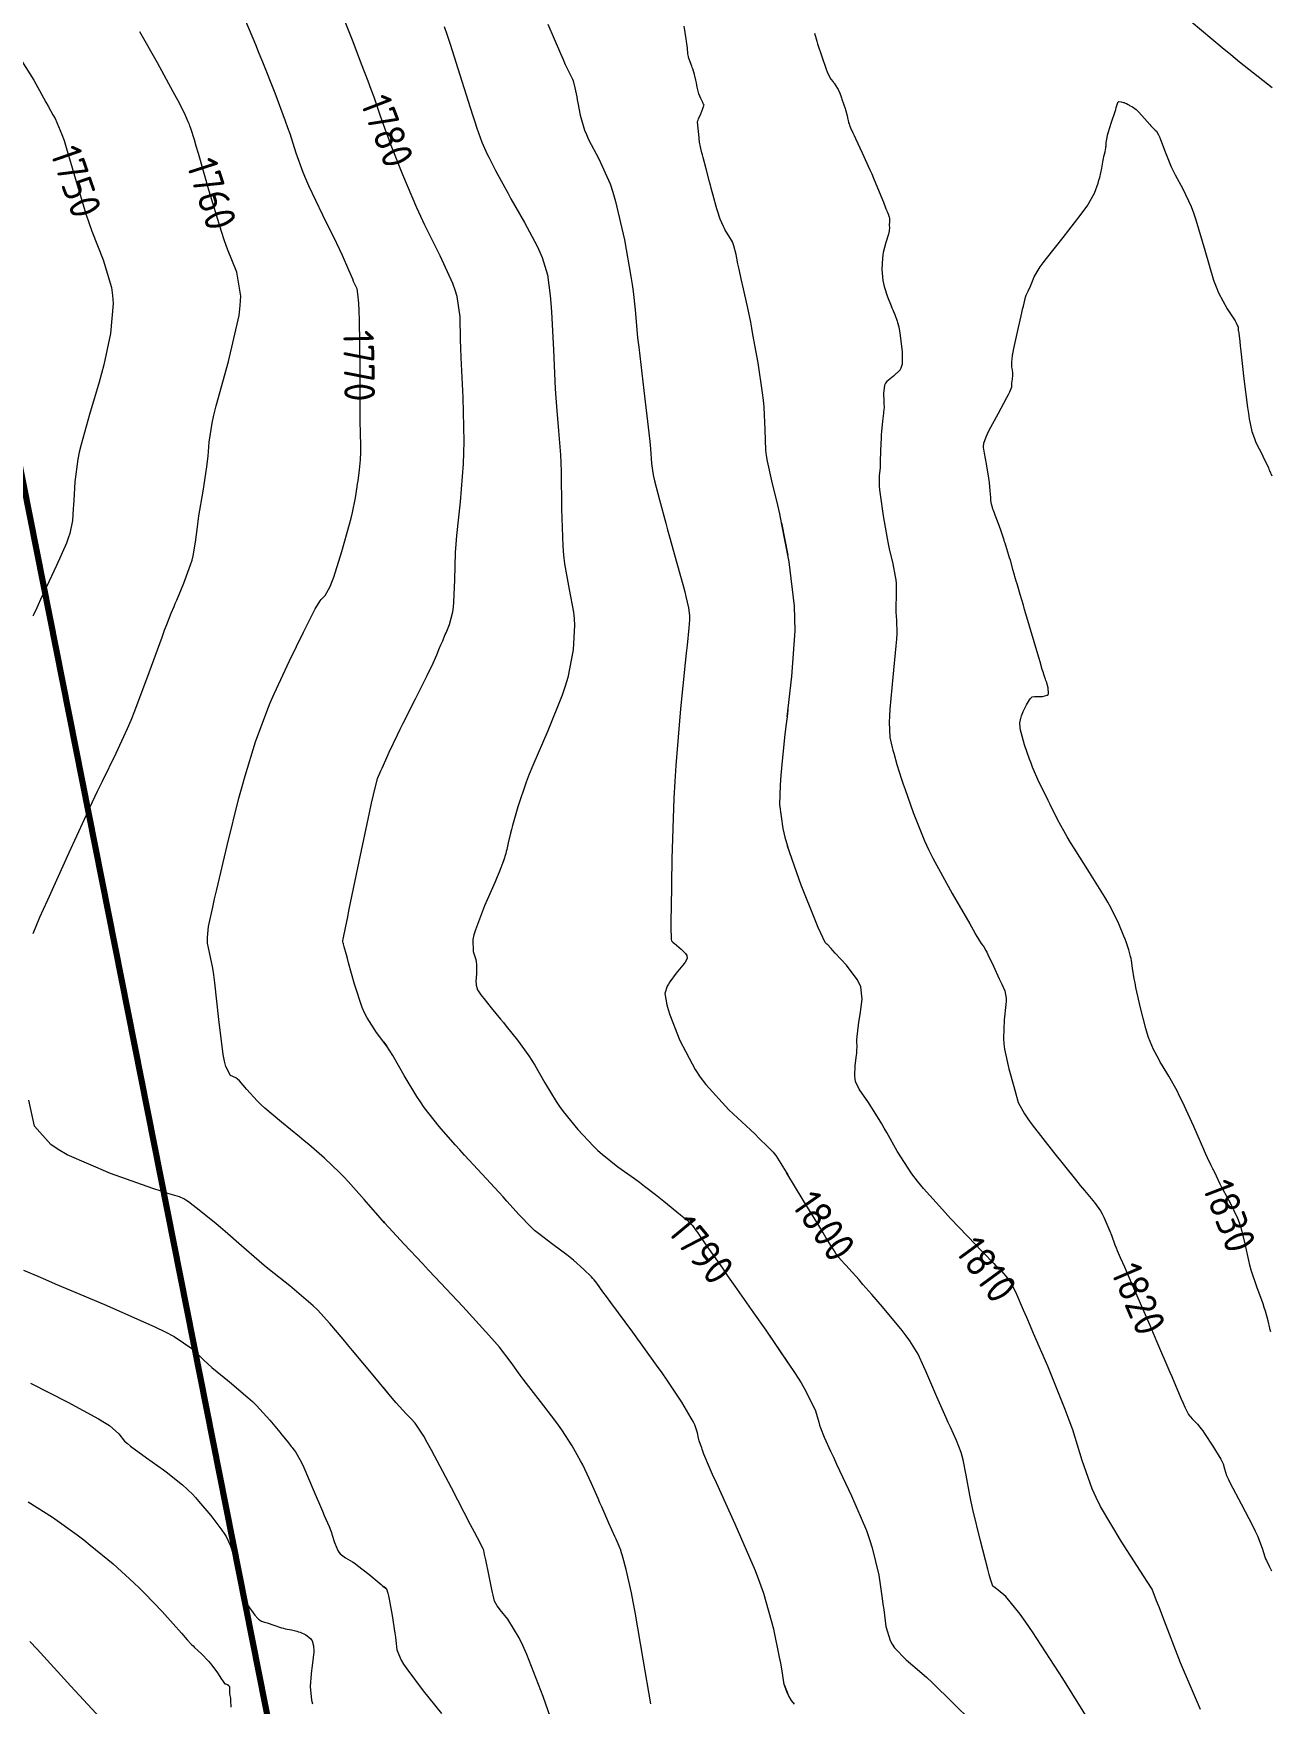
# Model space of a CAD drawing. Header units: millimetres. Extents: x 837477 to 838477, y 1189014 to 1191014.
# Drawn here: x 837781.7 to 837934.6, y 1189765.8 to 1189972.2 of the extents above; entities that cross this region are included whole.
import ezdxf

# ---------------------------------------------------------------- set-up
doc = ezdxf.new("R2010")
doc.units = ezdxf.units.MM
doc.header["$LTSCALE"] = 0.3
doc.layers.add('CORREDORVIA', color=94, linetype='Continuous', lineweight=80)
doc.layers.add('COTAS 10', color=252, linetype='Continuous', lineweight=9)
doc.styles.get("Standard").update_dxf_attribs({"font": 'isocp2.shx', "bigfont": '@extfont2.shx'})

msp = doc.modelspace()

# ---------------------------------------------------------------- linework, layer by layer
at = {"layer": 'CORREDORVIA'}
msp.add_lwpolyline([(838157.033, 1190996.193), (838237.174, 1190821.339), (838237.001, 1190602.875), (838240.031, 1190437.198), (838223.537, 1190366.272), (838184.199, 1189898.277), (837734.304, 1190149.151), (837849.078, 1189569.699), (837751.159, 1189231.384), (837593.191, 1189234.399), (837695.481, 1189679.225), (837660.573, 1189835.358), (837597.737, 1190012.464), (837490.666, 1190492.599), (837964.301, 1190234.408), (838010.155, 1190346.41), (837974.613, 1190516.877), (837969.419, 1190653.334), (837963.574, 1190795.982), (837910.676, 1191000.965)], close=True, dxfattribs=at)
at = {"layer": 'COTAS 10'}
for points in [[(837834.025, 1189939.691), (837833.785, 1189940.483), (837833.487, 1189941.321), (837831.927, 1189944.726), (837830.042, 1189948.511), (837829.539, 1189949.589), (837829.044, 1189950.679), (837827.325, 1189954.726), (837825.892, 1189958.352), (837825.577, 1189959.178), (837825.298, 1189959.926), (837824.585, 1189961.985), (837823.768, 1189964.339), (837823.423, 1189965.273), (837823.027, 1189966.33), (837822.227, 1189968.414), (837821.167, 1189971.167), (837819.348, 1189975.825)], [(837857.977, 1189765.752), (837857.053, 1189771.272), (837856.042, 1189777.08), (837855.804, 1189778.352), (837855.585, 1189779.478), (837854.947, 1189782.328), (837854.522, 1189783.869), (837854.437, 1189784.17), (837854.367, 1189784.417), (837854.232, 1189784.852), (837854.182, 1189784.958), (837854.164, 1189784.997), (837854.145, 1189785.039), (837854.065, 1189785.227), (837853.815, 1189785.796), (837853.69, 1189786.079), (837853.54, 1189786.417), (837852.797, 1189788.091), (837851.921, 1189790.073), (837851.688, 1189790.605), (837851.459, 1189791.129), (837850.664, 1189792.961), (837849.826, 1189794.76), (837849.57, 1189795.264), (837849.302, 1189795.77), (837848.25, 1189797.619), (837846.968, 1189799.594), (837846.557, 1189800.181), (837846.122, 1189800.784), (837844.346, 1189803.103), (837842.614, 1189805.323), (837842.207, 1189805.864), (837841.831, 1189806.372), (837840.732, 1189807.938), (837839.271, 1189809.821), (837838.666, 1189810.528), (837837.974, 1189811.316), (837834.751, 1189814.835), (837831.333, 1189818.479), (837830.519, 1189819.346), (837829.762, 1189820.151), (837827.504, 1189822.548), (837825.597, 1189824.613), (837825.061, 1189825.209), (837824.522, 1189825.816), (837822.548, 1189828.096), (837820.581, 1189830.306), (837820.047, 1189830.869), (837819.517, 1189831.41), (837817.64, 1189833.188), (837815.7, 1189834.867), (837815.131, 1189835.347), (837814.548, 1189835.833), (837812.325, 1189837.64), (837810.263, 1189839.383), (837809.781, 1189839.829), (837809.338, 1189840.258), (837808.059, 1189841.675), (837807.119, 1189842.74), (837806.89, 1189842.949), (837806.674, 1189843.119), (837806.003, 1189843.42), (837805.43, 1189844.516), (837805.274, 1189845.187), (837805.121, 1189846.017), (837804.578, 1189850.344), (837804.08, 1189854.876), (837803.954, 1189855.835), (837803.833, 1189856.666), (837803.439, 1189858.599), (837803.199, 1189859.76), (837803.176, 1189860.105), (837803.171, 1189860.459), (837803.309, 1189861.82), (837803.818, 1189864.221), (837804.046, 1189865.23), (837804.314, 1189866.389), (837805.597, 1189871.82), (837807.069, 1189877.686), (837807.455, 1189879.12), (837807.832, 1189880.47), (837809.118, 1189884.658), (837810.505, 1189888.411), (837810.946, 1189889.488), (837811.411, 1189890.58), (837813.298, 1189894.658), (837815.035, 1189898.193), (837815.407, 1189898.943), (837815.731, 1189899.593), (837816.505, 1189901.114), (837816.975, 1189901.897), (837817.108, 1189902.083), (837817.241, 1189902.255), (837817.73, 1189902.761), (837818.349, 1189903.85), (837818.565, 1189904.388), (837818.799, 1189905.03), (837819.802, 1189908.202), (837820.747, 1189911.558), (837820.944, 1189912.314), (837821.114, 1189912.996), (837821.493, 1189914.836), (837821.684, 1189916.188), (837821.734, 1189916.561), (837821.784, 1189916.935), (837821.956, 1189918.282), (837822.081, 1189919.522), (837822.102, 1189919.828), (837822.116, 1189920.118), (837822.115, 1189921.032), (837822.079, 1189923.056), (837822.071, 1189924.047), (837822.063, 1189925.225), (837822.041, 1189931.032), (837821.974, 1189936.782), (837821.937, 1189937.923), (837821.894, 1189938.87), (837821.751, 1189940.028), (837821.672, 1189940.662), (837821.352, 1189941.331), (837821.246, 1189941.57), (837821.133, 1189941.831), (837820.662, 1189942.968), (837819.852, 1189944.79), (837819.525, 1189945.483), (837819.153, 1189946.259), (837817.438, 1189949.743), (837815.712, 1189953.368), (837815.334, 1189954.233), (837814.998, 1189955.037), (837814.147, 1189957.438), (837813.399, 1189959.792), (837813.13, 1189960.566), (837812.833, 1189961.394), (837811.537, 1189964.828), (837810.018, 1189968.662), (837809.581, 1189969.742), (837809.138, 1189970.83), (837807.477, 1189974.828)], [(837934.789, 1189965.485), (837930.772, 1189968.685), (837929.683, 1189969.57), (837928.604, 1189970.454), (837924.789, 1189973.64)], [(837781.609, 1189860.972), (837782.454, 1189862.969), (837782.893, 1189863.958), (837783.422, 1189865.137), (837786.076, 1189870.972), (837788.933, 1189877.154), (837789.59, 1189878.552), (837790.189, 1189879.813), (837791.87, 1189883.234), (837793.292, 1189886.308), (837793.728, 1189887.351), (837794.183, 1189888.476), (837795.979, 1189893.234), (837797.559, 1189897.579), (837797.877, 1189898.445), (837798.144, 1189899.164), (837798.68, 1189900.545), (837799.042, 1189901.373), (837799.199, 1189901.744), (837799.381, 1189902.177), (837800.244, 1189904.251), (837801.092, 1189906.538), (837801.264, 1189907.105), (837801.41, 1189907.642), (837801.711, 1189909.341), (837801.928, 1189911.225), (837802.02, 1189911.878), (837802.127, 1189912.589), (837802.63, 1189915.634), (837803.107, 1189918.643), (837803.198, 1189919.331), (837803.271, 1189919.956), (837803.383, 1189921.688), (837803.747, 1189924.026), (837803.978, 1189925.032), (837804.266, 1189926.194), (837805.777, 1189931.688), (837807.08, 1189937.341), (837807.237, 1189938.604), (837807.306, 1189939.735), (837806.816, 1189942.727), (837805.642, 1189945.56), (837805.278, 1189946.591), (837804.898, 1189947.729), (837803.387, 1189952.727), (837802.056, 1189957.381), (837801.79, 1189958.3), (837801.567, 1189959.061), (837801.134, 1189960.475), (837800.998, 1189960.814), (837800.945, 1189960.946), (837800.877, 1189961.112), (837800.802, 1189961.293), (837800.475, 1189962.075), (837799.712, 1189963.609), (837799.363, 1189964.264), (837798.954, 1189965.019), (837796.977, 1189968.577), (837794.818, 1189972.427)], [(837832.45, 1189973.061), (837832.811, 1189972.008), (837833.185, 1189970.892), (837834.64, 1189966.339), (837835.95, 1189962.161), (837836.233, 1189961.282), (837836.482, 1189960.524), (837837.09, 1189958.789), (837837.583, 1189957.672), (837837.759, 1189957.303), (837837.952, 1189956.908), (837838.789, 1189955.267), (837839.917, 1189953.183), (837840.293, 1189952.509), (837840.696, 1189951.793), (837842.382, 1189948.859), (837843.95, 1189945.914), (837844.279, 1189945.192), (837844.563, 1189944.51), (837845.209, 1189942.382), (837845.533, 1189939.824), (837845.613, 1189938.872), (837845.69, 1189937.813), (837845.933, 1189933.105), (837846.165, 1189928.287), (837846.235, 1189927.158), (837846.307, 1189926.118), (837846.587, 1189923.105), (837846.823, 1189920.149), (837846.867, 1189919.145), (837846.903, 1189918.06), (837846.956, 1189913.474), (837847.096, 1189908.832), (837847.187, 1189907.712), (837847.3, 1189906.663), (837847.894, 1189903.474), (837848.422, 1189900.676), (837848.493, 1189899.873), (837848.532, 1189899.059), (837848.401, 1189896.018), (837847.709, 1189892.587), (837847.393, 1189891.527), (837847.024, 1189890.419), (837845.243, 1189886.018), (837843.378, 1189881.709), (837842.956, 1189880.659), (837842.575, 1189879.671), (837841.539, 1189876.619), (837840.89, 1189874.328), (837840.753, 1189873.82), (837840.633, 1189873.366), (837840.355, 1189872.182), (837840.168, 1189871.337), (837840.107, 1189871.097), (837840.042, 1189870.855), (837839.77, 1189869.957), (837839.231, 1189868.547), (837838.997, 1189867.982), (837838.726, 1189867.341), (837837.441, 1189864.394), (837836.299, 1189861.435), (837836.117, 1189860.786), (837835.995, 1189860.212), (837836.039, 1189858.752), (837836.356, 1189857.737), (837836.405, 1189857.444), (837836.438, 1189857.144), (837836.418, 1189856.016), (837836.363, 1189854.997), (837836.373, 1189854.765), (837836.395, 1189854.556), (837836.567, 1189853.985), (837836.975, 1189853.387), (837837.146, 1189853.161), (837837.342, 1189852.908), (837838.259, 1189851.776), (837839.41, 1189850.369), (837839.755, 1189849.943), (837840.11, 1189849.5), (837841.484, 1189847.77), (837842.887, 1189845.845), (837843.261, 1189845.28), (837843.628, 1189844.701), (837844.898, 1189842.494), (837846.266, 1189840.21), (837846.694, 1189839.583), (837847.144, 1189838.957), (837848.945, 1189836.715), (837850.887, 1189834.657), (837851.426, 1189834.147), (837851.965, 1189833.664), (837853.913, 1189832.137), (837855.972, 1189830.658), (837856.58, 1189830.205), (837857.205, 1189829.733), (837858.553, 1189828.687), (837859.598, 1189827.873), (837861.663, 1189826.203), (837862.08, 1189825.852), (837862.43, 1189825.549), (837863.136, 1189824.853), (837863.586, 1189824.212), (837863.774, 1189823.942), (837863.991, 1189823.633), (837865.002, 1189822.183), (837866.829, 1189819.572), (837867.559, 1189818.531), (837868.386, 1189817.351), (837870.69, 1189814.069), (837872.183, 1189811.94), (837875.822, 1189806.57), (837876.549, 1189805.417), (837877.156, 1189804.407), (837878.335, 1189801.966), (837878.737, 1189800.554), (837878.853, 1189800.194), (837878.971, 1189799.847), (837879.415, 1189798.706), (837880.211, 1189796.953), (837880.55, 1189796.222), (837880.941, 1189795.383), (837882.785, 1189791.464), (837884.63, 1189787.147), (837885.021, 1189786.057), (837885.362, 1189785.013), (837886.162, 1189781.624), (837886.58, 1189778.776), (837886.679, 1189778.073), (837886.772, 1189777.406), (837887.048, 1189775.31), (837887.573, 1189773.55), (837887.822, 1189773.096), (837888.116, 1189772.657), (837889.554, 1189771.192), (837891.493, 1189769.544), (837892.104, 1189768.989), (837892.746, 1189768.391), (837895.33, 1189765.877), (837897.659, 1189763.563)], [(837845.249, 1189973.38), (837846.808, 1189969.728), (837847.128, 1189969), (837847.401, 1189968.395), (837847.982, 1189967.236), (837848.236, 1189966.752), (837848.303, 1189966.574), (837848.368, 1189966.376), (837848.588, 1189965.502), (837848.816, 1189964.373), (837848.887, 1189964.016), (837848.96, 1189963.638), (837849.252, 1189962.112), (837849.794, 1189960.28), (837850.026, 1189959.71), (837850.293, 1189959.112), (837851.552, 1189956.728), (837852.944, 1189953.635), (837853.294, 1189952.591), (837853.63, 1189951.466), (837854.715, 1189946.728), (837855.521, 1189942.194), (837855.68, 1189941.198), (837855.811, 1189940.315), (837856.053, 1189938.065), (837856.252, 1189935.61), (837856.356, 1189934.598), (837856.481, 1189933.442), (837857.109, 1189928.065), (837857.725, 1189922.839), (837857.842, 1189921.777), (837857.936, 1189920.882), (837858.086, 1189919.042), (837858.232, 1189917.899), (837858.324, 1189917.444), (837858.439, 1189916.928), (837859.042, 1189914.563), (837859.831, 1189911.684), (837860.063, 1189910.844), (837860.3, 1189909.985), (837861.208, 1189906.729), (837862.003, 1189903.827), (837862.169, 1189903.192), (837862.313, 1189902.63), (837862.638, 1189901.208), (837862.753, 1189900.252), (837862.764, 1189899.984), (837862.766, 1189899.715), (837862.7, 1189898.73), (837862.462, 1189896.591), (837862.357, 1189895.595), (837862.234, 1189894.423), (837861.647, 1189888.73), (837861.057, 1189881.729), (837860.933, 1189879.733), (837860.825, 1189877.711), (837860.578, 1189870.202), (837860.48, 1189864), (837860.467, 1189862.803), (837860.46, 1189861.831), (837860.483, 1189860.202), (837860.558, 1189860.056), (837860.583, 1189860.02), (837860.61, 1189859.986), (837860.723, 1189859.878), (837860.956, 1189859.688), (837861.059, 1189859.601), (837861.177, 1189859.5), (837861.744, 1189859.013), (837862.269, 1189858.486), (837862.361, 1189858.359), (837862.431, 1189858.242), (837862.492, 1189857.888), (837862.231, 1189857.426), (837862.097, 1189857.241), (837861.936, 1189857.03), (837861.135, 1189856.062), (837860.327, 1189854.989), (837860.163, 1189854.713), (837860.024, 1189854.447), (837859.734, 1189853.558), (837859.943, 1189852.161), (837860.117, 1189851.573), (837860.343, 1189850.898), (837861.579, 1189847.735), (837863.461, 1189844.153), (837864.093, 1189843.215), (837864.774, 1189842.299), (837867.633, 1189839.184), (837870.304, 1189836.675), (837870.866, 1189836.142), (837871.352, 1189835.678), (837872.463, 1189834.588), (837872.983, 1189834.037), (837873.095, 1189833.913), (837873.193, 1189833.803), (837873.435, 1189833.509), (837874.046, 1189832.538), (837874.377, 1189832), (837874.43, 1189831.914), (837874.779, 1189831.346), (837874.923, 1189831.11)], [(837874.818, 1189887.745), (837875.434, 1189892.738), (837875.814, 1189898.371), (837875.801, 1189899.911), (837875.737, 1189901.443), (837875.079, 1189906.906), (837874.148, 1189911.73), (837873.912, 1189912.859), (837873.685, 1189913.898), (837872.945, 1189916.906), (837872.403, 1189919.347), (837872.301, 1189920.029), (837872.22, 1189920.714), (837872.101, 1189923.212), (837871.979, 1189926.015), (837871.896, 1189926.893), (837871.792, 1189927.815), (837871.236, 1189931.513), (837870.613, 1189935.007), (837870.466, 1189935.8), (837870.33, 1189936.518), (837869.931, 1189938.48), (837869.614, 1189939.896), (837869.53, 1189940.27), (837869.447, 1189940.635), (837869.162, 1189941.889), (837868.897, 1189943.081), (837868.827, 1189943.408), (837868.759, 1189943.734), (837868.525, 1189944.9), (837868.254, 1189945.956), (837868.162, 1189946.212), (837868.062, 1189946.452), (837867.643, 1189947.189), (837867.194, 1189947.894), (837867.076, 1189948.114), (837866.961, 1189948.345), (837866.569, 1189949.269), (837866.217, 1189950.278), (837866.128, 1189950.561), (837866.041, 1189950.847), (837865.756, 1189951.897), (837865.453, 1189953.091), (837865.356, 1189953.468), (837865.252, 1189953.865), (837864.83, 1189955.465), (837864.446, 1189956.905), (837864.366, 1189957.201), (837864.298, 1189957.452), (837864.151, 1189957.987), (837864.07, 1189958.405), (837864.044, 1189958.583), (837864.016, 1189958.787), (837863.901, 1189959.749), (837863.736, 1189961.238), (837863.798, 1189961.418), (837863.838, 1189961.521), (837863.888, 1189961.647), (837864.154, 1189962.297), (837864.419, 1189962.945), (837864.469, 1189963.071), (837864.509, 1189963.173), (837864.57, 1189963.349), (837864.506, 1189963.491), (837864.468, 1189963.572), (837864.42, 1189963.67), (837864.173, 1189964.176), (837863.916, 1189964.772), (837863.863, 1189964.926), (837863.817, 1189965.077), (837863.716, 1189965.584), (837863.634, 1189966.115), (837863.599, 1189966.28), (837863.561, 1189966.452), (837863.38, 1189967.141), (837863.17, 1189967.831), (837863.112, 1189968.005), (837863.055, 1189968.17), (837862.853, 1189968.706), (837862.687, 1189969.156), (837862.654, 1189969.267), (837862.625, 1189969.373), (837862.564, 1189969.709), (837862.541, 1189969.998), (837862.536, 1189970.074), (837862.531, 1189970.148), (837862.518, 1189970.4), (837862.447, 1189970.967), (837862.405, 1189971.239), (837862.353, 1189971.561), (837862.087, 1189973.138)], [(837878.204, 1189972.241), (837878.407, 1189971.561), (837878.498, 1189971.271), (837878.604, 1189970.937), (837879.112, 1189969.363), (837879.654, 1189967.803), (837879.781, 1189967.477), (837879.899, 1189967.198), (837880.24, 1189966.576), (837880.505, 1189966.254), (837880.575, 1189966.164), (837880.643, 1189966.074), (837880.874, 1189965.746), (837881.081, 1189965.404), (837881.133, 1189965.305), (837881.183, 1189965.204), (837881.346, 1189964.825), (837881.506, 1189964.388), (837881.554, 1189964.25), (837881.604, 1189964.106), (837881.8, 1189963.525), (837881.988, 1189962.939), (837882.032, 1189962.79), (837882.074, 1189962.648), (837882.2, 1189962.186), (837882.29, 1189961.813), (837882.31, 1189961.728), (837882.328, 1189961.651), (837882.372, 1189961.435), (837882.408, 1189961.272), (837882.434, 1189961.184), (837882.489, 1189961.03), (837882.557, 1189960.863), (837882.578, 1189960.811), (837882.6, 1189960.756), (837882.688, 1189960.538), (837882.964, 1189959.921), (837883.104, 1189959.615), (837883.273, 1189959.25), (837884.111, 1189957.445), (837885.055, 1189955.379), (837885.289, 1189954.849), (837885.512, 1189954.338), (837886.219, 1189952.644), (837886.729, 1189951.367), (837886.828, 1189951.117), (837886.907, 1189950.913), (837887.041, 1189950.554), (837887.069, 1189950.47), (837887.082, 1189950.44), (837887.098, 1189950.406), (837887.174, 1189950.261), (837887.26, 1189950.089), (837887.281, 1189950.039), (837887.301, 1189949.987), (837887.365, 1189949.792), (837887.416, 1189949.6), (837887.428, 1189949.551), (837887.44, 1189949.503), (837887.474, 1189949.346), (837887.491, 1189949.184), (837887.493, 1189949.133), (837887.492, 1189949.08), (837887.477, 1189948.867), (837887.464, 1189948.633), (837887.465, 1189948.566), (837887.468, 1189948.498), (837887.495, 1189948.246), (837887.448, 1189947.805), (837887.404, 1189947.618), (837887.347, 1189947.402), (837887.03, 1189946.39), (837886.711, 1189945.152), (837886.653, 1189944.794), (837886.607, 1189944.43), (837886.55, 1189943.061), (837886.671, 1189941.682), (837886.738, 1189941.311), (837886.82, 1189940.945), (837887.233, 1189939.664), (837887.687, 1189938.55), (837887.794, 1189938.289), (837887.893, 1189938.049), (837888.182, 1189937.353), (837888.394, 1189936.798), (837888.445, 1189936.647), (837888.492, 1189936.497), (837888.633, 1189935.964), (837888.772, 1189935.177), (837888.818, 1189934.867), (837888.866, 1189934.517), (837889.068, 1189932.919), (837889.04, 1189931.32), (837888.944, 1189930.969), (837888.809, 1189930.657), (837888.001, 1189929.863), (837887.163, 1189929.21), (837887.009, 1189928.987), (837886.888, 1189928.746), (837886.734, 1189927.724), (837886.786, 1189926.773), (837886.795, 1189926.576), (837886.802, 1189926.409), (837886.809, 1189926.047), (837886.773, 1189925.672), (837886.754, 1189925.496), (837886.73, 1189925.29), (837886.609, 1189924.286), (837886.486, 1189922.998), (837886.46, 1189922.613), (837886.439, 1189922.216), (837886.394, 1189920.677), (837886.355, 1189919.215), (837886.338, 1189918.867), (837886.317, 1189918.543), (837886.218, 1189917.574), (837886.222, 1189916.317), (837886.266, 1189915.811), (837886.33, 1189915.236), (837886.714, 1189912.589), (837887.202, 1189909.794), (837887.331, 1189909.126), (837887.457, 1189908.504), (837887.89, 1189906.64), (837888.206, 1189905.089), (837888.259, 1189904.664), (837888.297, 1189904.242), (837888.308, 1189902.733), (837888.266, 1189901.355), (837888.269, 1189901.015), (837888.28, 1189900.693), (837888.374, 1189899.68), (837888.384, 1189898.055), (837888.342, 1189897.346), (837888.28, 1189896.526), (837887.894, 1189892.631), (837887.527, 1189888.678), (837887.477, 1189887.822), (837887.45, 1189887.068), (837887.54, 1189885.208), (837887.817, 1189883.97), (837887.908, 1189883.61), (837888.006, 1189883.241), (837888.409, 1189881.846), (837888.984, 1189880.056), (837889.189, 1189879.439), (837889.415, 1189878.769), (837890.398, 1189875.91), (837891.816, 1189872.429), (837892.316, 1189871.366), (837892.863, 1189870.26), (837895.224, 1189865.91), (837897.4, 1189862.144), (837897.829, 1189861.405), (837898.182, 1189860.799), (837898.834, 1189859.711), (837898.981, 1189859.51), (837899.017, 1189859.463), (837899.051, 1189859.42), (837899.156, 1189859.297), (837899.392, 1189858.87), (837899.509, 1189858.636), (837899.648, 1189858.352), (837900.334, 1189856.907), (837901.055, 1189855.366), (837901.216, 1189855.022), (837901.36, 1189854.713), (837901.737, 1189853.893), (837901.891, 1189852.981), (837901.894, 1189852.614), (837901.879, 1189852.197), (837901.683, 1189850.275), (837901.579, 1189847.98), (837901.622, 1189847.327), (837901.697, 1189846.666), (837902.229, 1189844.218), (837902.858, 1189842.06), (837902.994, 1189841.582), (837903.113, 1189841.157), (837903.405, 1189840.052), (837904.183, 1189838.651), (837904.608, 1189838.038), (837905.124, 1189837.328), (837907.747, 1189833.95), (837910.484, 1189830.553), (837911.072, 1189829.831), (837911.587, 1189829.204), (837912.836, 1189827.728), (837913.593, 1189826.66), (837913.799, 1189826.291), (837914.003, 1189825.889), (837914.724, 1189824.17), (837914.917, 1189823.659), (837915.354, 1189822.496), (837915.5, 1189822.123), (837915.634, 1189821.788), (837916.015, 1189820.905), (837916.533, 1189819.761), (837916.754, 1189819.262), (837917.007, 1189818.684), (837918.2, 1189815.939), (837919.662, 1189812.545), (837920.085, 1189811.558), (837920.516, 1189810.551), (837922.14, 1189806.744), (837922.38, 1189806.187), (837923.515, 1189803.542), (837923.789, 1189802.916), (837924.017, 1189802.404), (837924.457, 1189801.497), (837924.612, 1189801.312), (837924.66, 1189801.256), (837924.712, 1189801.197), (837924.917, 1189800.966), (837925.151, 1189800.718), (837925.22, 1189800.648), (837925.291, 1189800.579), (837925.562, 1189800.326), (837926.028, 1189799.748), (837926.221, 1189799.474), (837926.443, 1189799.151), (837927.478, 1189797.571), (837928.439, 1189795.989), (837928.614, 1189795.664), (837928.75, 1189795.388), (837928.911, 1189794.801), (837929.167, 1189793.973), (837929.363, 1189793.545), (837929.612, 1189793.031), (837930.965, 1189790.458), (837932.4, 1189787.71), (837932.702, 1189787.086), (837932.963, 1189786.52), (837933.562, 1189784.971), (837933.892, 1189783.923), (837933.984, 1189783.673), (837934.075, 1189783.441), (837934.406, 1189782.751), (837934.728, 1189782.169)], [(837780.229, 1189968.804), (837781.691, 1189966.46), (837782.902, 1189964.263), (837783.198, 1189963.729), (837783.475, 1189963.228), (837784.066, 1189962.171), (837784.334, 1189961.691), (837785.175, 1189959.74), (837785.442, 1189958.978), (837785.724, 1189958.12), (837786.864, 1189954.222), (837788.143, 1189949.935), (837788.511, 1189948.833), (837788.887, 1189947.767), (837790.295, 1189944.222), (837791.315, 1189940.816), (837791.446, 1189939.837), (837791.512, 1189938.844), (837791.2, 1189935.127), (837790.352, 1189931.272), (837790.079, 1189930.191), (837789.79, 1189929.104), (837788.607, 1189925.127), (837787.542, 1189921.404), (837787.326, 1189920.476), (837787.145, 1189919.592), (837786.777, 1189916.775), (837786.649, 1189914.506), (837786.619, 1189913.968), (837786.591, 1189913.469), (837786.508, 1189911.995), (837786.164, 1189910.404), (837785.971, 1189909.832), (837785.735, 1189909.202), (837784.532, 1189906.45), (837783.254, 1189903.747), (837782.971, 1189903.149), (837782.719, 1189902.615), (837782.066, 1189901.229), (837781.673, 1189900.371), (837781.585, 1189900.17)], [(837934.628, 1189811.74), (837934.565, 1189811.954), (837934.504, 1189812.179), (837934.286, 1189813.08), (837933.952, 1189814.295), (837933.817, 1189814.719), (837933.664, 1189815.18), (837933.259, 1189816.312), (837932.955, 1189817.159), (837932.219, 1189819.35), (837932.048, 1189819.945), (837931.891, 1189820.534), (837931.444, 1189822.62), (837930.954, 1189824.637), (837930.769, 1189825.183), (837930.564, 1189825.723), (837929.649, 1189827.629), (837928.741, 1189829.276), (837928.54, 1189829.653), (837928.361, 1189829.996), (837927.899, 1189830.947), (837927.607, 1189831.596), (837927.536, 1189831.747), (837927.468, 1189831.887), (837927.258, 1189832.288), (837926.814, 1189833.222), (837926.599, 1189833.697), (837926.443, 1189834.047), (837926.344, 1189834.266), (837925.092, 1189837.101), (837923.699, 1189840.153), (837923.356, 1189840.858), (837923.031, 1189841.504), (837922.013, 1189843.329), (837921.176, 1189844.704), (837920.965, 1189845.065), (837920.764, 1189845.417), (837920.116, 1189846.618), (837919.513, 1189848.105), (837919.341, 1189848.638), (837919.166, 1189849.223), (837918.517, 1189851.774), (837917.961, 1189854.288), (837917.846, 1189854.85), (837917.747, 1189855.353), (837917.53, 1189856.686), (837917.395, 1189857.613), (837917.349, 1189857.861), (837917.298, 1189858.104), (837917.08, 1189858.951), (837916.743, 1189859.944), (837916.617, 1189860.28), (837916.477, 1189860.642), (837915.851, 1189862.168), (837914.856, 1189864.173), (837914.483, 1189864.836), (837914.067, 1189865.546), (837912.216, 1189868.501), (837910.317, 1189871.49), (837909.872, 1189872.222), (837909.462, 1189872.911), (837908.274, 1189875.054), (837907.337, 1189876.908), (837907.085, 1189877.415), (837906.837, 1189877.921), (837905.968, 1189879.725), (837905.181, 1189881.514), (837904.983, 1189882.009), (837904.795, 1189882.503), (837904.189, 1189884.29), (837903.763, 1189885.795), (837903.689, 1189886.112), (837903.633, 1189886.386), (837903.589, 1189887.017), (837903.671, 1189887.36), (837903.695, 1189887.453), (837903.72, 1189887.546), (837903.814, 1189887.87), (837903.97, 1189888.275), (837904.033, 1189888.417), (837904.106, 1189888.572), (837904.441, 1189889.242), (837904.789, 1189889.854), (837904.869, 1189889.973), (837904.942, 1189890.07), (837905.146, 1189890.237), (837905.432, 1189890.254), (837905.557, 1189890.255), (837905.702, 1189890.255), (837906.388, 1189890.246), (837906.992, 1189890.404), (837907.086, 1189890.509), (837907.147, 1189890.641), (837907.1, 1189891.342), (837906.878, 1189892.089), (837906.828, 1189892.251), (837906.783, 1189892.393), (837906.665, 1189892.743), (837906.57, 1189893.01), (837906.54, 1189893.1), (837906.508, 1189893.197), (837906.38, 1189893.603), (837906.1, 1189894.539), (837905.973, 1189894.97), (837905.824, 1189895.475), (837904.359, 1189900.461), (837904.193, 1189901.026), (837904.044, 1189901.531), (837903.649, 1189902.855), (837903.345, 1189903.88), (837903.254, 1189904.197), (837903.159, 1189904.527), (837902.789, 1189905.838), (837902.429, 1189907.103), (837902.342, 1189907.404), (837902.259, 1189907.683), (837902.001, 1189908.517), (837901.782, 1189909.2), (837901.723, 1189909.385), (837901.666, 1189909.569), (837901.467, 1189910.218), (837901.229, 1189910.932), (837901.148, 1189911.157), (837901.06, 1189911.394), (837900.685, 1189912.345), (837900.337, 1189913.233), (837900.267, 1189913.428), (837900.207, 1189913.602), (837900.084, 1189914.051), (837900.03, 1189914.491), (837900.014, 1189914.66), (837899.998, 1189914.848), (837899.935, 1189915.699), (837899.844, 1189916.693), (837899.809, 1189916.973), (837899.771, 1189917.254), (837899.6, 1189918.285), (837899.421, 1189919.232), (837899.378, 1189919.46), (837899.338, 1189919.674), (837899.214, 1189920.324), (837899.137, 1189920.851), (837899.126, 1189920.988), (837899.119, 1189921.12), (837899.131, 1189921.564), (837899.428, 1189922.377), (837899.6, 1189922.742), (837899.812, 1189923.168), (837900.903, 1189925.214), (837901.983, 1189927.212), (837902.189, 1189927.608), (837902.353, 1189927.935), (837902.608, 1189928.552), (837902.613, 1189928.797), (837902.62, 1189928.891), (837902.63, 1189928.997), (837902.688, 1189929.472), (837902.733, 1189929.982), (837902.735, 1189930.11), (837902.733, 1189930.231), (837902.69, 1189930.622), (837902.632, 1189930.984), (837902.621, 1189931.087), (837902.611, 1189931.192), (837902.594, 1189931.584), (837902.709, 1189932.428), (837902.782, 1189932.818), (837902.874, 1189933.276), (837903.355, 1189935.493), (837903.85, 1189937.69), (837903.95, 1189938.134), (837904.034, 1189938.508), (837904.203, 1189939.265), (837904.307, 1189939.615), (837904.35, 1189939.731), (837904.399, 1189939.856), (837904.629, 1189940.378), (837904.908, 1189940.997), (837904.989, 1189941.184), (837905.071, 1189941.377), (837905.38, 1189942.129), (837906.123, 1189943.362), (837906.479, 1189943.858), (837906.901, 1189944.421), (837908.967, 1189947.013), (837911.074, 1189949.697), (837911.521, 1189950.318), (837911.909, 1189950.886), (837912.82, 1189952.496), (837913.281, 1189953.733), (837913.385, 1189954.066), (837913.48, 1189954.395), (837913.737, 1189955.549), (837913.913, 1189956.549), (837913.957, 1189956.782), (837913.999, 1189956.995), (837914.13, 1189957.603), (837914.225, 1189958.07), (837914.244, 1189958.195), (837914.259, 1189958.317), (837914.288, 1189958.74), (837914.393, 1189959.376), (837914.457, 1189959.631), (837914.537, 1189959.922), (837914.95, 1189961.26), (837915.37, 1189962.566), (837915.453, 1189962.837), (837915.523, 1189963.068), (837915.656, 1189963.572), (837915.753, 1189963.756), (837915.799, 1189963.784), (837915.854, 1189963.802), (837916.122, 1189963.787), (837916.419, 1189963.701), (837916.492, 1189963.676), (837916.56, 1189963.649), (837916.774, 1189963.546), (837917.003, 1189963.419), (837917.081, 1189963.378), (837917.165, 1189963.333), (837917.522, 1189963.15), (837917.994, 1189962.808), (837918.151, 1189962.664), (837918.318, 1189962.498), (837919.016, 1189961.721), (837919.659, 1189960.963), (837919.791, 1189960.81), (837919.904, 1189960.682), (837920.148, 1189960.423), (837920.271, 1189960.321), (837920.307, 1189960.291), (837920.344, 1189960.261), (837920.486, 1189960.148), (837920.741, 1189959.685), (837920.849, 1189959.433), (837920.974, 1189959.129), (837921.56, 1189957.585), (837922.318, 1189955.734), (837922.551, 1189955.235), (837922.793, 1189954.743), (837923.752, 1189953.019), (837924.79, 1189950.831), (837925.083, 1189950.047), (837925.378, 1189949.186), (837926.464, 1189945.434), (837927.555, 1189941.731), (837927.854, 1189940.902), (837928.151, 1189940.157), (837929.212, 1189938.172), (837930.062, 1189936.953), (837930.226, 1189936.691), (837930.358, 1189936.46), (837930.58, 1189935.9), (837930.604, 1189935.575), (837930.612, 1189935.493), (837930.62, 1189935.414), (837930.656, 1189935.16), (837930.78, 1189934.157), (837930.844, 1189933.606), (837930.921, 1189932.937), (837931.307, 1189929.534), (837931.742, 1189925.996), (837931.85, 1189925.241), (837931.953, 1189924.585), (837932.28, 1189923.026), (837932.594, 1189922.136), (837932.689, 1189921.901), (837932.787, 1189921.671), (837933.171, 1189920.881), (837933.552, 1189920.155), (837933.648, 1189919.965), (837933.741, 1189919.78), (837934.042, 1189919.15), (837934.322, 1189918.536), (837934.4, 1189918.361), (837934.479, 1189918.184), (837934.768, 1189917.525)], [(837874.923, 1189766.937), (837874.479, 1189768.141), (837874.181, 1189770.044), (837874.051, 1189770.746), (837873.9, 1189771.524), (837873.183, 1189774.969), (837871.936, 1189779.357), (837871.451, 1189780.731), (837870.905, 1189782.173), (837868.427, 1189787.955), (837866.083, 1189793.07), (837865.621, 1189794.092), (837865.239, 1189794.943), (837864.538, 1189796.594), (837864.367, 1189797.104), (837864.32, 1189797.237), (837864.274, 1189797.366), (837864.109, 1189797.799), (837863.959, 1189798.266), (837863.922, 1189798.416), (837863.886, 1189798.574), (837863.773, 1189799.221), (837863.413, 1189800.232), (837863.221, 1189800.621), (837862.989, 1189801.057), (837861.822, 1189803.023), (837860.021, 1189805.735), (837859.39, 1189806.64), (837858.702, 1189807.613), (837855.739, 1189811.687), (837853.029, 1189815.359), (837852.501, 1189816.08), (837852.069, 1189816.671), (837851.312, 1189817.737), (837850.988, 1189818.134), (837850.829, 1189818.305), (837850.641, 1189818.501), (837849.711, 1189819.431), (837848.437, 1189820.573), (837848.031, 1189820.904), (837847.603, 1189821.242), (837845.864, 1189822.513), (837844.08, 1189823.874), (837843.623, 1189824.267), (837843.183, 1189824.667), (837841.726, 1189826.173), (837840.198, 1189827.888), (837839.712, 1189828.42), (837839.199, 1189828.978), (837837.123, 1189831.2), (837834.936, 1189833.559), (837834.354, 1189834.203), (837833.782, 1189834.843), (837831.801, 1189837.123), (837829.977, 1189839.46), (837829.503, 1189840.136), (837829.043, 1189840.826), (837827.497, 1189843.423), (837826.084, 1189845.868), (837825.708, 1189846.461), (837825.339, 1189847.019), (837824.062, 1189848.729), (837822.897, 1189850.54), (837822.599, 1189851.161), (837822.312, 1189851.833), (837821.361, 1189854.692), (837820.629, 1189857.344), (837820.48, 1189857.886), (837820.354, 1189858.345), (837820.093, 1189859.306), (837820, 1189859.654), (837819.98, 1189859.725), (837819.963, 1189859.787), (837819.925, 1189859.919), (837819.916, 1189860.013), (837819.918, 1189860.05), (837819.921, 1189860.091), (837819.949, 1189860.279), (837820.276, 1189861.883), (837820.468, 1189862.818), (837820.704, 1189863.964), (837821.922, 1189869.875), (837823.188, 1189875.885), (837823.455, 1189877.093), (837823.684, 1189878.105), (837824.209, 1189880.113), (837824.604, 1189881.053), (837824.752, 1189881.39), (837824.917, 1189881.762), (837825.651, 1189883.383), (837826.66, 1189885.515), (837826.999, 1189886.208), (837827.363, 1189886.946), (837828.889, 1189889.981), (837830.324, 1189892.839), (837830.631, 1189893.465), (837830.898, 1189894.019), (837831.537, 1189895.423), (837831.879, 1189896.256), (837831.959, 1189896.45), (837832.033, 1189896.629), (837832.251, 1189897.142), (837832.491, 1189897.702), (837832.579, 1189897.91), (837832.676, 1189898.141), (837833.108, 1189899.167), (837833.505, 1189900.725), (837833.582, 1189901.292), (837833.643, 1189901.917), (837833.744, 1189904.664), (837833.855, 1189908.05), (837833.923, 1189909.078), (837834.008, 1189910.146), (837834.448, 1189914.33), (837834.832, 1189919.006), (837834.88, 1189920.385), (837834.904, 1189921.799), (837834.781, 1189927.208), (837834.55, 1189932.176), (837834.506, 1189933.312), (837834.47, 1189934.345), (837834.409, 1189937.208), (837834.025, 1189939.691)], [(837874.148, 1189911.73), (837874.923, 1189907.712)], [(837874.923, 1189888.6), (837874.818, 1189887.745), (837874.681, 1189886.607), (837874.56, 1189885.576), (837874.243, 1189882.738), (837874.058, 1189880.542), (837874.019, 1189879.916), (837873.986, 1189879.282), (837873.908, 1189876.927), (837874.293, 1189873.929), (837874.551, 1189872.89), (837874.874, 1189871.761), (837874.923, 1189871.622)], [(837824.923, 1189881.776), (837825.651, 1189883.383)], [(837925.94, 1189765.022), (837923.477, 1189770.816), (837921.278, 1189776.51), (837920.855, 1189777.603), (837920.512, 1189778.486), (837919.943, 1189779.927), (837919.33, 1189780.877), (837918.958, 1189781.449), (837918.5, 1189782.156), (837916.116, 1189785.829), (837913.58, 1189790.129), (837913.026, 1189791.231), (837912.536, 1189792.295), (837911.299, 1189795.819), (837910.148, 1189799.597), (837909.712, 1189800.822), (837909.225, 1189802.123), (837907.043, 1189807.468), (837905.299, 1189811.518), (837904.907, 1189812.428), (837904.45, 1189813.488), (837904.05, 1189814.411), (837903.091, 1189816.611), (837902.484, 1189817.801), (837902.307, 1189818.087), (837902.125, 1189818.354), (837901.436, 1189819.164), (837900.85, 1189819.727), (837900.733, 1189819.839), (837900.637, 1189819.932), (837900.453, 1189820.108), (837900.373, 1189820.185), (837900.342, 1189820.214), (837900.307, 1189820.248), (837900.15, 1189820.4), (837899.256, 1189821.324), (837898.757, 1189821.844), (837898.148, 1189822.479), (837895.041, 1189825.725), (837894.049, 1189826.829), (837891.702, 1189829.434), (837890.947, 1189830.36), (837890.266, 1189831.242), (837888.42, 1189834.065), (837887.156, 1189836.362), (837886.842, 1189836.913), (837886.543, 1189837.428), (837885.596, 1189838.979), (837884.799, 1189840.196), (837884.595, 1189840.501), (837884.398, 1189840.791), (837883.748, 1189841.719), (837883.304, 1189842.677), (837883.237, 1189842.986), (837883.194, 1189843.313), (837883.242, 1189844.65), (837883.403, 1189845.908), (837883.432, 1189846.185), (837883.453, 1189846.431), (837883.474, 1189847.06), (837883.463, 1189847.508), (837883.464, 1189847.639), (837883.468, 1189847.774), (837883.497, 1189848.285), (837883.557, 1189848.871), (837883.58, 1189849.053), (837883.605, 1189849.243), (837883.718, 1189849.999), (837883.86, 1189850.931), (837883.902, 1189851.232), (837883.947, 1189851.553), (837884.121, 1189852.865), (837883.934, 1189854.379), (837883.751, 1189854.826), (837883.511, 1189855.286), (837882.169, 1189857.046), (837880.772, 1189858.548), (837880.497, 1189858.845), (837880.271, 1189859.09), (837879.855, 1189859.544), (837879.745, 1189859.662), (837879.71, 1189859.694), (837879.673, 1189859.727), (837879.527, 1189859.847), (837878.98, 1189861.005), (837878.691, 1189861.693), (837878.343, 1189862.541), (837876.589, 1189866.927), (837874.874, 1189871.761)], [(837824.923, 1189847.575), (837825.339, 1189847.019)], [(837837.442, 1189784.185), (837837.343, 1189784.675), (837837.313, 1189784.764), (837837.299, 1189784.797), (837837.282, 1189784.834), (837837.198, 1189784.996), (837836.544, 1189786.253), (837836.168, 1189786.979), (837835.706, 1189787.869), (837833.335, 1189792.453), (837830.871, 1189797.115), (837830.352, 1189798.056), (837829.903, 1189798.844), (837828.87, 1189800.425), (837828.345, 1189800.96), (837828.217, 1189801.088), (837828.096, 1189801.208), (837827.722, 1189801.57), (837826.9, 1189802.49), (837826.497, 1189802.961), (837826.017, 1189803.526), (837823.653, 1189806.347), (837821.095, 1189809.42), (837820.493, 1189810.144), (837819.938, 1189810.811), (837818.321, 1189812.763), (837816.757, 1189814.441), (837816.236, 1189814.936), (837815.678, 1189815.445), (837813.343, 1189817.396), (837810.858, 1189819.398), (837810.204, 1189819.939), (837809.565, 1189820.474), (837807.383, 1189822.36), (837805.344, 1189824.136), (837804.796, 1189824.601), (837804.255, 1189825.056), (837802.36, 1189826.605), (837800.83, 1189827.781), (837800.52, 1189828), (837800.258, 1189828.173), (837799.718, 1189828.415), (837798.278, 1189828.823), (837797.449, 1189829.1), (837796.432, 1189829.449), (837791.204, 1189831.306), (837785.837, 1189833.615), (837784.733, 1189834.249), (837783.794, 1189834.882), (837781.784, 1189837.147), (837781.102, 1189840.375)], [(837912.591, 1189762.986), (837908.932, 1189768.858), (837905.174, 1189774.632), (837904.358, 1189775.819), (837903.639, 1189776.828), (837901.855, 1189778.987), (837900.912, 1189779.792), (837900.723, 1189779.948), (837900.566, 1189780.075), (837900.258, 1189780.291), (837899.963, 1189781.164), (837899.813, 1189781.705), (837899.633, 1189782.376), (837898.738, 1189785.88), (837897.804, 1189789.773), (837897.599, 1189790.689), (837897.419, 1189791.535), (837896.963, 1189794.006), (837896.596, 1189795.888), (837896.471, 1189796.362), (837896.337, 1189796.816), (837895.768, 1189798.288), (837895.013, 1189799.933), (837894.76, 1189800.496), (837894.489, 1189801.106), (837893.353, 1189803.697), (837892.232, 1189806.268), (837891.97, 1189806.865), (837891.728, 1189807.412), (837891.032, 1189808.973), (837890.013, 1189810.622), (837889.568, 1189811.224), (837889.053, 1189811.89), (837886.606, 1189814.82), (837885.294, 1189816.328), (837884.205, 1189817.578), (837883.719, 1189818.135), (837883.31, 1189818.602), (837882.481, 1189819.544), (837882.14, 1189819.915), (837882.04, 1189820.022), (837881.937, 1189820.132), (837881.545, 1189820.545), (837881.19, 1189820.938), (837881.11, 1189821.036), (837881.039, 1189821.127), (837880.848, 1189821.417), (837880.686, 1189821.702), (837880.632, 1189821.792), (837880.575, 1189821.886), (837880.336, 1189822.265), (837879.636, 1189823.394), (837879.288, 1189823.962), (837878.872, 1189824.641), (837876.815, 1189828.013), (837874.779, 1189831.346)], [(837824.923, 1189825.364), (837825.061, 1189825.209)], [(837780.443, 1189819.341), (837782.187, 1189818.585), (837783.164, 1189818.171), (837784.355, 1189817.668), (837790.443, 1189815.112), (837796.674, 1189812.354), (837797.956, 1189811.723), (837799.045, 1189811.15), (837801.38, 1189809.56), (837802.732, 1189808.204), (837803.202, 1189807.777), (837803.714, 1189807.328), (837805.909, 1189805.525), (837808.175, 1189803.618), (837808.731, 1189803.105), (837809.256, 1189802.598), (837810.897, 1189800.817), (837812.123, 1189799.325), (837812.388, 1189798.999), (837812.62, 1189798.712), (837813.185, 1189797.99), (837813.536, 1189797.534), (837813.632, 1189797.414), (837813.728, 1189797.297), (837814.07, 1189796.895), (837814.611, 1189795.948), (837814.831, 1189795.487), (837815.083, 1189794.94), (837816.247, 1189792.244), (837817.379, 1189789.556), (837817.61, 1189789.013), (837817.806, 1189788.558), (837818.216, 1189787.641), (837818.423, 1189787.131), (837818.492, 1189786.932), (837818.564, 1189786.708), (837818.866, 1189785.692), (837819.275, 1189784.684), (837819.416, 1189784.466), (837819.569, 1189784.273), (837820.22, 1189783.798), (837821.11, 1189783.299), (837821.413, 1189783.092), (837821.741, 1189782.855), (837823.13, 1189781.749), (837824.405, 1189780.683), (837824.66, 1189780.472), (837824.873, 1189780.297), (837825.291, 1189779.966), (837825.487, 1189779.399), (837825.56, 1189779.074), (837825.641, 1189778.678), (837826.003, 1189776.643), (837826.345, 1189774.469), (837826.413, 1189773.984), (837826.47, 1189773.551), (837826.58, 1189772.411), (837827.1, 1189771.144), (837827.416, 1189770.631), (837827.806, 1189770.047), (837829.833, 1189767.351), (837832.113, 1189764.559)], [(837872.183, 1189811.94), (837874.923, 1189807.896)], [(837781.283, 1189805.368), (837785.913, 1189803.022), (837789.698, 1189800.98), (837790.447, 1189800.53), (837791.066, 1189800.129), (837792.223, 1189799.097), (837792.933, 1189798.214), (837793.271, 1189797.907), (837793.669, 1189797.573), (837795.618, 1189796.143), (837797.729, 1189794.657), (837798.23, 1189794.288), (837798.695, 1189793.937), (837800.071, 1189792.825), (837801.304, 1189791.637), (837801.679, 1189791.239), (837802.069, 1189790.81), (837803.596, 1189789.012), (837804.953, 1189787.223), (837805.235, 1189786.801), (837805.477, 1189786.41), (837806.012, 1189785.262), (837806.333, 1189784.251), (837806.44, 1189783.946), (837806.554, 1189783.631), (837807.031, 1189782.402), (837807.436, 1189781.227), (837807.504, 1189780.945), (837807.554, 1189780.682), (837807.575, 1189779.889), (837807.574, 1189779.225), (837807.609, 1189779.044), (837807.66, 1189778.863), (837807.97, 1189778.219), (837808.383, 1189777.601), (837808.498, 1189777.436), (837808.613, 1189777.275), (837809.031, 1189776.717), (837809.411, 1189776.274), (837809.503, 1189776.184), (837809.588, 1189776.11), (837809.847, 1189775.962), (837810.218, 1189775.85), (837810.375, 1189775.799), (837810.555, 1189775.739), (837811.399, 1189775.448), (837812.334, 1189775.147), (837812.571, 1189775.081), (837812.8, 1189775.023), (837813.546, 1189774.875), (837814.236, 1189774.721), (837814.428, 1189774.658), (837814.62, 1189774.588), (837815.319, 1189774.262), (837815.896, 1189773.825), (837816.011, 1189773.685), (837816.107, 1189773.535), (837816.292, 1189772.925), (837816.314, 1189772.24), (837816.307, 1189772.044), (837816.294, 1189771.845), (837816.198, 1189771.102), (837816.067, 1189770.143), (837816.031, 1189769.807), (837815.995, 1189769.44), (837815.866, 1189767.862), (837816.02, 1189766.184), (837816.162, 1189765.755)], [(837826.017, 1189803.526), (837824.923, 1189804.831)], [(837781.024, 1189790.724), (837784.007, 1189788.809), (837787.065, 1189786.617), (837787.884, 1189785.994), (837788.69, 1189785.364), (837791.5, 1189783.033), (837794.09, 1189780.685), (837794.759, 1189780.044), (837795.405, 1189779.407), (837797.564, 1189777.143), (837799.272, 1189775.245), (837799.634, 1189774.84), (837799.949, 1189774.486), (837800.685, 1189773.644), (837801.21, 1189773.072), (837801.391, 1189772.889), (837801.587, 1189772.695), (837802.423, 1189771.905), (837803.299, 1189771.023), (837803.52, 1189770.771), (837803.731, 1189770.516), (837804.418, 1189769.566), (837804.929, 1189768.776), (837805.029, 1189768.622), (837805.112, 1189768.495), (837805.263, 1189768.269), (837805.341, 1189768.221), (837805.378, 1189768.206), (837805.422, 1189768.191), (837805.634, 1189768.132), (837805.832, 1189768.001), (837805.866, 1189767.941), (837805.891, 1189767.87), (837805.908, 1189767.525), (837805.888, 1189767.159), (837805.891, 1189767.075), (837805.897, 1189766.997), (837805.946, 1189766.778), (837806.009, 1189766.452), (837806.024, 1189766.307), (837806.037, 1189766.138), (837806.075, 1189765.332)], [(837846.439, 1189761.573), (837844.663, 1189766.64), (837842.642, 1189771.823), (837842.155, 1189772.931), (837841.7, 1189773.896), (837840.321, 1189776.199), (837839.355, 1189777.378), (837839.16, 1189777.634), (837838.997, 1189777.86), (837838.67, 1189778.425), (837838.484, 1189779.156), (837838.41, 1189779.488), (837838.326, 1189779.876), (837837.938, 1189781.742), (837837.571, 1189783.549), (837837.442, 1189784.185)], [(837825.291, 1189779.966), (837824.923, 1189780.257)], [(837790.434, 1189763.42), (837786.293, 1189767.939), (837782.116, 1189772.478), (837781.224, 1189773.424)], [(837874.479, 1189768.141), (837875.039, 1189766.624), (837875.334, 1189766.166), (837875.69, 1189765.691)]]:
    msp.add_lwpolyline(points, dxfattribs=at)

# ---------------------------------------------------------------- texts
at = {"layer": 'COTAS 10', "char_height": 3.8, "attachment_point": 7}
for s, insert, rotation in [('1780', (837822.01, 1189963.681), 291.03387), ('1750', (837783.679, 1189957.492), 289.1463), ('1760', (837800.536, 1189956.044), 287.83408), ('1770', (837819.932, 1189935.501), 271.17571), ('1830', (837926.125, 1189829.581), 291.02547), ('1800', (837875.268, 1189827.39), 304.88358), ('1790', (837859.901, 1189824.088), 309.70751), ('1810', (837895.495, 1189821.651), 306.31343), ('1820', (837914.774, 1189819.157), 293.1354)]:
    msp.add_mtext(s, dxfattribs=dict(at, insert=insert, rotation=rotation))

doc.saveas('drawing.dxf')
